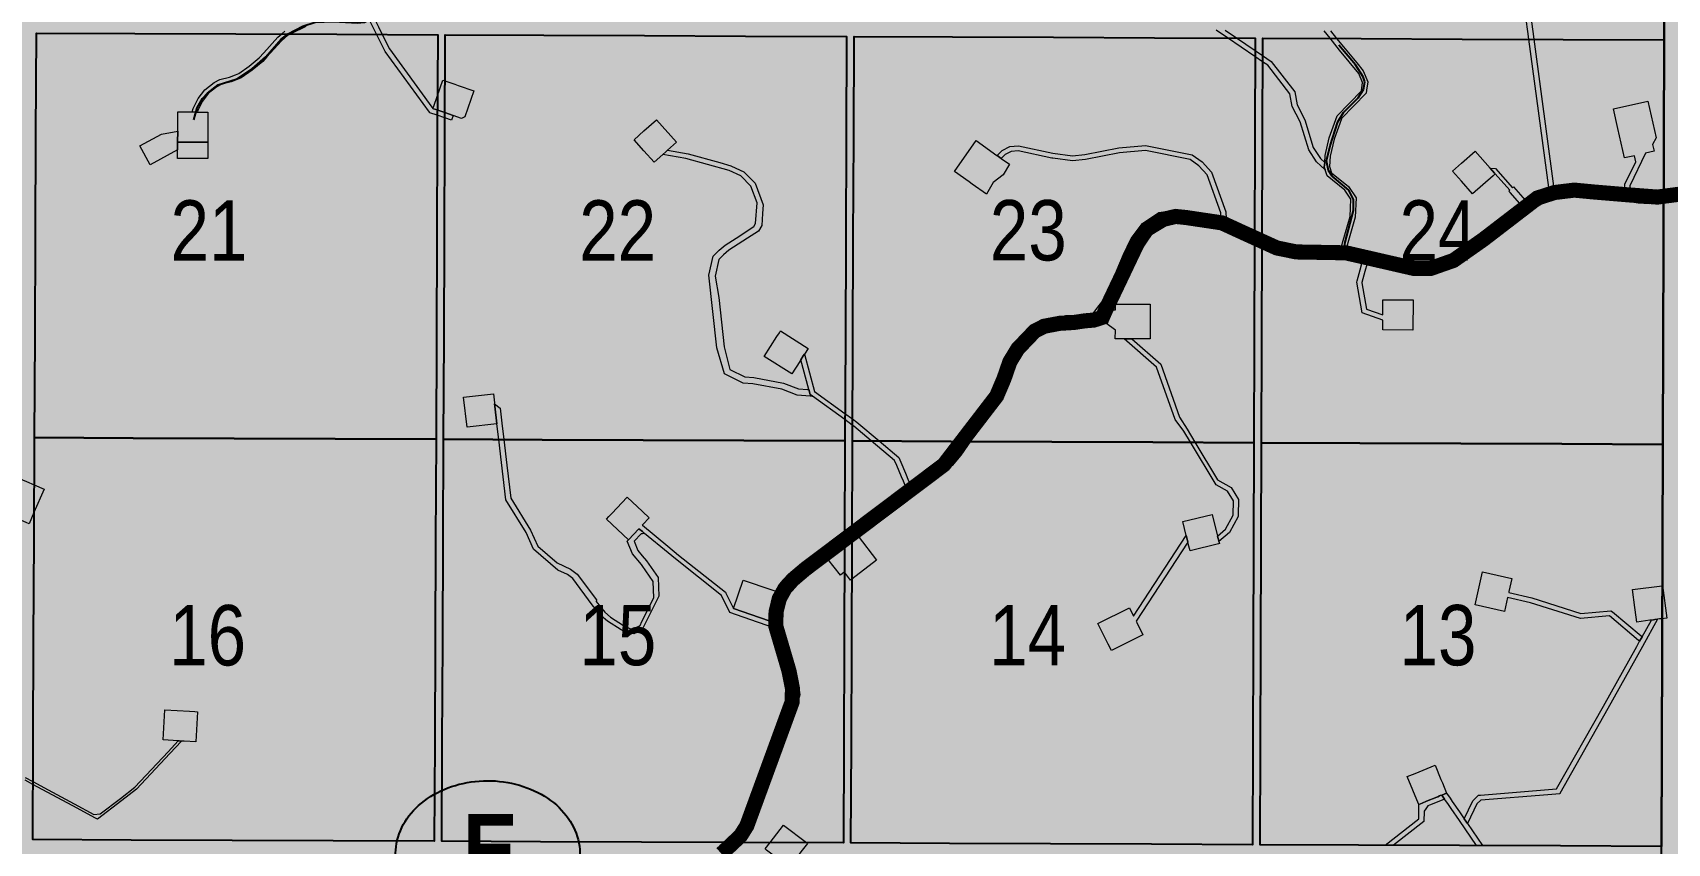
# Model space of a CAD drawing. Extents: x 351064 to 358960, y 6048061 to 6054858.
# Drawn here: x 352219.3 to 352436, y 6050866.3 to 6050973.7 of the extents above; entities that cross this region are included whole.
import ezdxf
from ezdxf.enums import TextEntityAlignment as Align

# ---------------------------------------------------------------- set-up
doc = ezdxf.new("R2010")
doc.units = 0
doc.header["$LTSCALE"] = 5
doc.linetypes.add('DASHED2', pattern=[9.525, 6.35, -3.175])
doc.layers.add('AS-ROUTEMAP', color=35, linetype='Continuous', lineweight=0)
for name, color, linetype in [('CG-NOTES', 7, 'Continuous'), ('RoadSeg', 57, 'DASHED2'), ('ROUTE-MAP-ROUTE', 90, 'Continuous'), ('Townships', 57, 'Continuous')]:
    doc.layers.add(name, color=color, linetype=linetype)
doc.layers.add('ROUTE-MAP-BACKGROUND-H', color=7, linetype='Continuous', true_color=0xf0ebff)
doc.layers.add('Sections', color=7, linetype='Continuous', true_color=0xa75418)
doc.styles.add('120', font='ARIALN.TTF', dxfattribs={"height": 13})
doc.styles.add('BOLD', font='ARIALNB.TTF')

# ---------------------------------------------------------------- blocks, each defined once
blk = doc.blocks.new('Route_Letters')
h = blk.add_hatch(color=255)
h.dxf.hatch_style = 1
edge = h.paths.add_edge_path()
edge.add_ellipse((-0.12, 0.46), major_axis=(-11.97, 0), ratio=0.789318, start_angle=0, end_angle=360)
at = {"color": 5}
blk.add_open_spline([(-12.34, 0.46), (-12.34, -0.25), (-12.24, -0.97), (-11.72, -2.79), (-11.14, -3.88), (-9.56, -5.81), (-8.54, -6.66), (-6.22, -8.02), (-4.9, -8.54), (-2.12, -9.17), (-0.66, -9.3), (2.22, -9.13), (3.64, -8.84), (6.27, -7.89), (7.48, -7.22), (9.54, -5.6), (10.38, -4.64), (11.6, -2.54), (11.97, -1.4), (12.18, 0.91), (12.02, 2.08), (11.2, 4.3), (10.54, 5.35), (8.8, 7.2), (7.72, 7.99), (5.29, 9.24), (3.93, 9.68), (1.11, 10.18), (-0.35, 10.23), (-3.22, 9.91), (-4.61, 9.55), (-7.16, 8.47), (-8.32, 7.75), (-10.24, 6.02), (-11, 5.02), (-12.05, 2.86), (-12.32, 1.7), (-12.34, 0.52), (-12.34, 0.49), (-12.34, 0.46)], degree=3, knots=[0, 0, 0, 0, 0.219529, 0.219529, 0.575727, 0.575727, 0.931924, 0.931924, 1.288121, 1.288121, 1.644318, 1.644318, 2.000515, 2.000515, 2.356712, 2.356712, 2.712909, 2.712909, 3.069107, 3.069107, 3.425304, 3.425304, 3.781501, 3.781501, 4.137698, 4.137698, 4.493895, 4.493895, 4.850092, 4.850092, 5.20629, 5.20629, 5.562487, 5.562487, 5.918684, 5.918684, 6.274881, 6.274881, 6.283185, 6.283185, 6.283185, 6.283185], dxfattribs=at)
at = {"color": 14, "style": 'BOLD'}
blk.add_attdef('A', text='', height=9.5, dxfattribs=at).set_placement((0.22, 0.98), align=Align.MIDDLE)

msp = doc.modelspace()

# ---------------------------------------------------------------- hatches: boundary and pattern name
at = {"layer": 'ROUTE-MAP-BACKGROUND-H'}
h = msp.add_hatch(color=256, dxfattribs=at)
h.dxf.hatch_style = 1
h.paths.add_polyline_path([(352109.337, 6051083.716), (353736.796, 6051083.637), (353740.383, 6050432.833), (352105.91, 6050432.833)])

# ---------------------------------------------------------------- linework, layer by layer
at = {"layer": 'AS-ROUTEMAP', "flags": 128}
for points in [[(352420.498, 6050953.271), (352420.27, 6050953.213), (352417.626, 6050972.865), (352417.491, 6050973.871), (352416.626, 6050980.305), (352416.457, 6050980.511), (352416.426, 6050980.549), (352416.119, 6050980.924), (352415.957, 6050981.121), (352415.602, 6050981.555), (352414.937, 6050982.368), (352415.453, 6050982.79), (352416.996, 6050980.905), (352417.261, 6050980.581), (352417.291, 6050980.356), (352418.164, 6050973.868), (352418.299, 6050972.862), (352420.92, 6050953.379), (352420.498, 6050953.271)], [(352275.066, 6050962.735), (352274.847, 6050962.105), (352273.944, 6050962.419), (352272.94, 6050962.769), (352271.974, 6050963.105), (352271.92, 6050963.179), (352266.062, 6050971.227), (352265.875, 6050971.598), (352264.915, 6050973.506), (352264.408, 6050974.514), (352264.012, 6050975.301), (352264.062, 6050975.332), (352264.581, 6050975.653), (352265.156, 6050974.51), (352265.663, 6050973.503), (352266.633, 6050971.575), (352272.246, 6050963.864), (352272.391, 6050963.666), (352272.44, 6050963.648), (352272.753, 6050963.539), (352272.943, 6050963.473), (352273.145, 6050963.403), (352273.947, 6050963.124), (352275.066, 6050962.735)], [(352276.593, 6050962.557), (352276.168, 6050962.351), (352275.066, 6050962.735), (352273.947, 6050963.124), (352273.145, 6050963.403), (352272.943, 6050963.473), (352272.753, 6050963.539), (352272.44, 6050963.648), (352272.391, 6050963.666), (352272.497, 6050963.973), (352272.951, 6050965.277), (352273.705, 6050967.444), (352273.965, 6050967.353), (352275.274, 6050966.897), (352275.75, 6050966.732), (352277.798, 6050966.02), (352276.593, 6050962.557)], [(352242.566, 6050963.199), (352242.546, 6050959.2), (352238.547, 6050959.22), (352238.554, 6050960.658), (352238.557, 6050961.166), (352238.567, 6050963.219), (352240.488, 6050963.209), (352240.814, 6050963.207), (352241.178, 6050963.205), (352241.331, 6050963.205), (352242.566, 6050963.199)], [(352431.013, 6050953.435), (352430.95, 6050952.866), (352430.288, 6050952.949), (352430.363, 6050953.622), (352431.804, 6050956.597), (352431.62, 6050957.414), (352430.32, 6050957.122), (352429.447, 6050961.024), (352428.863, 6050963.625), (352433.415, 6050964.648), (352434.51, 6050959.77), (352434.02, 6050958.909), (352434.221, 6050957.998), (352433.101, 6050957.747), (352431.013, 6050953.435)], [(352238.547, 6050959.22), (352238.543, 6050958.213), (352234.915, 6050956.224), (352233.554, 6050958.705), (352234.111, 6050959.01), (352236.413, 6050960.272), (352238.554, 6050960.658), (352238.547, 6050959.22)], [(352302.865, 6050957.582), (352301.708, 6050956.541), (352300.347, 6050958.053), (352299.034, 6050959.513), (352300.358, 6050960.706), (352302.006, 6050962.189), (352304.681, 6050959.216), (352303.492, 6050958.146), (352303.242, 6050957.921), (352302.865, 6050957.582)], [(352242.546, 6050959.2), (352242.537, 6050957.037), (352238.538, 6050957.056), (352238.543, 6050958.213), (352238.547, 6050959.22), (352242.546, 6050959.2)], [(352346.634, 6050953.876), (352345.743, 6050952.308), (352343.857, 6050953.652), (352343.449, 6050953.942), (352341.491, 6050955.337), (352344.392, 6050959.409), (352347.138, 6050957.453), (352347.16, 6050957.437), (352347.688, 6050957.061), (352347.71, 6050957.046), (352348.784, 6050956.281), (352347.97, 6050954.862), (352346.634, 6050953.876)], [(352366.844, 6050958.768), (352373.005, 6050957.535), (352374.331, 6050956.587), (352375.569, 6050955.22), (352377.465, 6050949.975), (352377.499, 6050949.065), (352377.287, 6050949.159), (352376.825, 6050949.269), (352376.803, 6050949.846), (352374.987, 6050954.87), (352373.885, 6050956.086), (352372.734, 6050956.909), (352366.806, 6050958.096), (352363.381, 6050957.804), (352358.881, 6050956.917), (352357.149, 6050956.731), (352354.528, 6050957.089), (352354.414, 6050957.104), (352349.934, 6050958.047), (352349.018, 6050957.986), (352348.242, 6050957.583), (352347.71, 6050957.046), (352347.688, 6050957.061), (352347.16, 6050957.437), (352347.843, 6050958.126), (352348.834, 6050958.641), (352349.978, 6050958.718), (352354.531, 6050957.761), (352357.158, 6050957.402), (352358.781, 6050957.577), (352363.288, 6050958.465), (352366.844, 6050958.768)], [(352322.363, 6050925.769), (352322.697, 6050925.527), (352322.381, 6050925.55), (352320.637, 6050925.679), (352318.607, 6050926.472), (352314.804, 6050927.173), (352313.48, 6050927.282), (352311.041, 6050928.517), (352309.997, 6050931.953), (352308.945, 6050941.562), (352309.524, 6050944.081), (352310.317, 6050944.904), (352311.121, 6050945.572), (352312.562, 6050946.495), (352314.929, 6050948.011), (352315.156, 6050948.406), (352315.345, 6050951.185), (352314.524, 6050953.398), (352313.209, 6050954.733), (352311.654, 6050955.451), (352305.913, 6050957.034), (352302.865, 6050957.582), (352303.242, 6050957.921), (352303.492, 6050958.146), (352306.204, 6050957.659), (352310.39, 6050956.494), (352311.884, 6050956.078), (352311.959, 6050956.044), (352313.599, 6050955.287), (352315.099, 6050953.763), (352316.161, 6050950.903), (352316.084, 6050949.769), (352315.974, 6050948.157), (352315.55, 6050947.42), (352314.096, 6050946.488), (352311.614, 6050944.898), (352310.885, 6050944.292), (352310.284, 6050943.669), (352309.777, 6050941.461), (352310.256, 6050938.635), (352310.991, 6050932.064), (352311.754, 6050929.09), (352313.711, 6050928.099), (352314.914, 6050928), (352318.836, 6050927.277), (352320.826, 6050926.5), (352322.019, 6050926.414), (352322.195, 6050926.401), (352322.363, 6050925.769)], [(352412.887, 6050954.76), (352410.179, 6050952.36), (352408.705, 6050954.024), (352407.527, 6050955.353), (352408.713, 6050956.404), (352410.52, 6050958.005), (352412.492, 6050955.78), (352413.088, 6050955.107), (352413.115, 6050955.077), (352413.173, 6050955.014), (352412.887, 6050954.76)], [(352413.198, 6050955.738), (352415.476, 6050953.166), (352415.601, 6050953.278), (352417.152, 6050951.538), (352417.197, 6050951.487), (352416.68, 6050951.164), (352416.493, 6050951.025), (352416.449, 6050951.074), (352415.14, 6050952.541), (352414.979, 6050952.723), (352415.103, 6050952.834), (352413.173, 6050955.014), (352413.115, 6050955.077), (352413.088, 6050955.107), (352412.492, 6050955.78), (352413.198, 6050955.738)], [(352396.12, 6050937.073), (352398.274, 6050936.32), (352398.274, 6050936.508), (352398.282, 6050938.32), (352402.282, 6050938.303), (352402.265, 6050934.303), (352398.265, 6050934.32), (352398.266, 6050934.682), (352398.268, 6050935.014), (352398.269, 6050935.222), (352398.27, 6050935.579), (352398.27, 6050935.615), (352395.531, 6050936.572), (352394.812, 6050940.664), (352394.857, 6050940.824), (352395.271, 6050942.302), (352395.554, 6050943.312), (352396.035, 6050943.181), (352396.197, 6050943.136), (352395.892, 6050942.045), (352395.495, 6050940.628), (352395.508, 6050940.555), (352396.12, 6050937.073)], [(352367.441, 6050937.72), (352367.435, 6050935.934), (352367.433, 6050935.431), (352367.425, 6050933.121), (352365.033, 6050933.131), (352364.019, 6050933.136), (352362.826, 6050933.141), (352362.83, 6050934.306), (352361.089, 6050935.586), (352361.839, 6050936.544), (352362.058, 6050936.824), (352362.195, 6050937), (352362.84, 6050936.997), (352362.842, 6050937.74), (352363.268, 6050937.738), (352363.839, 6050937.735), (352364.406, 6050937.733), (352367.441, 6050937.72)], [(352320.99, 6050930.119), (352319.95, 6050928.485), (352316.296, 6050930.812), (352317.982, 6050933.46), (352318.297, 6050933.955), (352318.444, 6050934.185), (352322.097, 6050931.858), (352321.631, 6050931.127), (352321.474, 6050930.879), (352321.329, 6050930.651), (352321.274, 6050930.565), (352321.145, 6050930.362), (352321.024, 6050930.172), (352321.006, 6050930.144), (352320.99, 6050930.119)], [(352377.967, 6050907.474), (352376.547, 6050906.263), (352376.524, 6050906.354), (352376.367, 6050906.985), (352377.44, 6050907.9), (352378.446, 6050909.763), (352378.479, 6050911.682), (352377.713, 6050912.947), (352376.194, 6050913.78), (352372.789, 6050919.429), (352371.913, 6050920.882), (352370.754, 6050922.455), (352368.273, 6050929.381), (352364.019, 6050933.136), (352365.033, 6050933.131), (352368.842, 6050929.768), (352371.349, 6050922.772), (352372.334, 6050921.151), (352373.374, 6050919.427), (352376.382, 6050914.437), (352378.191, 6050913.446), (352379.149, 6050911.862), (352379.113, 6050909.757), (352379.11, 6050909.589), (352377.967, 6050907.474)], [(352335.292, 6050913.819), (352335.015, 6050913.619), (352334.744, 6050914.255), (352334.493, 6050914.844), (352333.86, 6050916.332), (352333.58, 6050916.99), (352330.474, 6050919.608), (352328.15, 6050921.567), (352327.967, 6050921.7), (352326.965, 6050922.428), (352322.697, 6050925.527), (352322.363, 6050925.769), (352322.195, 6050926.401), (352321.145, 6050930.362), (352321.274, 6050930.565), (352321.329, 6050930.651), (352321.474, 6050930.879), (352321.631, 6050931.127), (352322.946, 6050926.169), (352326.968, 6050923.249), (352327.971, 6050922.521), (352328.562, 6050922.092), (352331.514, 6050919.604), (352334.131, 6050917.397), (352334.381, 6050916.81), (352335.014, 6050915.322), (352335.435, 6050914.334), (352335.569, 6050914.019), (352335.292, 6050913.819)], [(352280.874, 6050921.884), (352276.901, 6050921.423), (352276.44, 6050925.395), (352280.412, 6050925.856), (352280.553, 6050924.648), (352280.566, 6050924.532), (352280.604, 6050924.204), (352280.874, 6050921.884)], [(352298.463, 6050894.758), (352298.901, 6050894.717), (352299.83, 6050895.142), (352300.092, 6050895.673), (352301.643, 6050898.826), (352301.566, 6050900.982), (352300.122, 6050903.089), (352300.039, 6050903.211), (352298.831, 6050904.625), (352298.147, 6050906.335), (352298.309, 6050906.508), (352299.674, 6050907.966), (352300.141, 6050907.581), (352300.446, 6050907.329), (352300.14, 6050907.309), (352299.961, 6050907.298), (352299.049, 6050906.323), (352299.554, 6050905.062), (352300.128, 6050904.39), (352300.701, 6050903.718), (352302.214, 6050901.511), (352302.303, 6050899.034), (352300.087, 6050894.525), (352299.016, 6050894.037), (352298.283, 6050894.106), (352297.32, 6050894.564), (352295.513, 6050895.694), (352294.688, 6050896.439), (352293.508, 6050897.896), (352290.926, 6050901.362), (352290.203, 6050901.886), (352288.937, 6050902.483), (352285.722, 6050905.25), (352284.738, 6050907.466), (352282.044, 6050911.814), (352281.114, 6050919.813), (352280.874, 6050921.884), (352280.604, 6050924.204), (352280.566, 6050924.532), (352281.305, 6050923.946), (352281.536, 6050921.961), (352281.785, 6050919.81), (352282.181, 6050916.407), (352282.689, 6050912.038), (352285.328, 6050907.778), (352286.27, 6050905.657), (352288.829, 6050903.455), (352290.628, 6050902.606), (352291.518, 6050901.961), (352294.06, 6050898.549), (352294.025, 6050898.316), (352295.173, 6050896.899), (352295.916, 6050896.228), (352297.641, 6050895.149), (352298.463, 6050894.758)], [(352220.842, 6050913.22), (352219.507, 6050910.105), (352218.872, 6050908.626), (352218.495, 6050908.788), (352215.197, 6050910.202), (352215.722, 6050911.427), (352213.399, 6050912.418), (352209.805, 6050910.399), (352209.854, 6050909.13), (352210.009, 6050905.044), (352210.366, 6050896.957), (352209.667, 6050897.694), (352209.55, 6050900.321), (352209.343, 6050905.017), (352209.188, 6050909.105), (352209.124, 6050910.781), (352213.358, 6050913.159), (352215.985, 6050912.039), (352216.069, 6050912.234), (352217.167, 6050914.796), (352218.52, 6050914.216), (352219.524, 6050913.785), (352220.842, 6050913.22)], [(352300.144, 6050908.443), (352303.53, 6050905.644), (352304.936, 6050904.482), (352311.138, 6050899.535), (352311.187, 6050899.439), (352312.21, 6050897.388), (352315.668, 6050896.193), (352317.066, 6050895.709), (352317.075, 6050895.618), (352317.105, 6050895.317), (352317.194, 6050894.96), (352316.829, 6050895.086), (352315.38, 6050895.587), (352311.735, 6050896.847), (352310.608, 6050899.106), (352304.516, 6050903.964), (352303.555, 6050904.758), (352300.446, 6050907.329), (352300.141, 6050907.581), (352299.674, 6050907.966), (352298.309, 6050906.508), (352295.39, 6050909.241), (352295.716, 6050909.589), (352296.103, 6050910.003), (352298.123, 6050912.16), (352300.152, 6050910.26), (352301.041, 6050909.427), (352300.216, 6050908.545), (352300.144, 6050908.468), (352300.131, 6050908.454), (352300.144, 6050908.443)], [(352376.497, 6050905.964), (352372.734, 6050905.026), (352372.495, 6050905.982), (352372.44, 6050906.202), (352372.391, 6050906.401), (352372.221, 6050907.085), (352371.767, 6050908.906), (352375.647, 6050909.873), (352376.367, 6050906.985), (352376.524, 6050906.354), (352376.547, 6050906.263), (352376.613, 6050905.993), (352376.497, 6050905.964)], [(352331.162, 6050903.786), (352327.888, 6050901.279), (352327.722, 6050901.152), (352326.912, 6050902.211), (352326.886, 6050902.191), (352326.383, 6050901.806), (352324.742, 6050903.949), (352326.377, 6050905.159), (352326.899, 6050905.547), (352326.931, 6050905.568), (352327.303, 6050905.856), (352327.907, 6050906.324), (352328.73, 6050906.962), (352331.162, 6050903.786)], [(352372.44, 6050906.202), (352365.584, 6050895.697), (352365.658, 6050895.548), (352366.48, 6050893.91), (352363.976, 6050892.654), (352362.309, 6050891.819), (352361.886, 6050892.663), (352360.517, 6050895.394), (352364.688, 6050897.485), (352365.238, 6050896.387), (352372.221, 6050907.085), (352372.391, 6050906.401), (352372.44, 6050906.202)], [(352414.969, 6050899.494), (352418.008, 6050898.808), (352424.532, 6050896.738), (352428.514, 6050897.096), (352428.702, 6050896.939), (352432.511, 6050893.757), (352432.642, 6050893.648), (352432.311, 6050893.056), (352432.178, 6050893.166), (352428.299, 6050896.407), (352424.458, 6050896.062), (352417.834, 6050898.164), (352414.822, 6050898.844), (352414.4, 6050896.974), (352410.498, 6050897.855), (352411.49, 6050902.245), (352415.391, 6050901.363), (352414.998, 6050899.623), (352414.969, 6050899.494)], [(352317.289, 6050899.863), (352317.572, 6050899.765), (352318.035, 6050899.605), (352317.154, 6050897.725), (352316.984, 6050896.523), (352317.066, 6050895.709), (352315.668, 6050896.193), (352312.21, 6050897.388), (352313.516, 6050901.168), (352317.289, 6050899.863)], [(352433.677, 6050895.829), (352431.934, 6050895.597), (352431.72, 6050897.212), (352431.673, 6050897.545), (352431.363, 6050899.892), (352435.292, 6050900.414), (352435.328, 6050900.418), (352435.898, 6050896.124), (352435.278, 6050896.042), (352434.955, 6050895.999), (352434.7, 6050895.965), (352434.35, 6050895.918), (352434.173, 6050895.895), (352433.875, 6050895.855), (352433.677, 6050895.829)], [(352410.754, 6050871.49), (352409.507, 6050868.878), (352409.071, 6050869.511), (352410.2, 6050871.878), (352410.627, 6050872.312), (352410.719, 6050872.405), (352410.948, 6050872.639), (352411.214, 6050872.66), (352421.317, 6050873.464), (352427.508, 6050884.462), (352431.928, 6050892.371), (352432.311, 6050893.056), (352432.642, 6050893.648), (352433.875, 6050895.855), (352434.173, 6050895.895), (352434.35, 6050895.918), (352434.7, 6050895.965), (352432.69, 6050892.368), (352428.09, 6050884.136), (352421.736, 6050872.85), (352421.723, 6050872.827), (352420.13, 6050872.7), (352411.268, 6050871.995), (352411.249, 6050871.994), (352410.754, 6050871.49)], [(352241.177, 6050883.701), (352240.942, 6050879.709), (352239.395, 6050879.793), (352239.045, 6050879.821), (352238.762, 6050879.838), (352238.614, 6050879.846), (352236.618, 6050879.964), (352236.853, 6050883.956), (352240.11, 6050883.764), (352240.821, 6050883.722), (352241.177, 6050883.701)], [(352403.5, 6050871.603), (352403.043, 6050871.416), (352403.016, 6050871.48), (352401.51, 6050875.11), (352402.55, 6050875.535), (352405.212, 6050876.622), (352405.984, 6050874.732), (352406.175, 6050874.264), (352406.724, 6050872.92), (352406.092, 6050872.662), (352405.895, 6050872.581), (352405.786, 6050872.537), (352405.566, 6050872.447), (352405.457, 6050872.402), (352404.062, 6050871.833), (352403.5, 6050871.603)], [(352321.34, 6050865.351), (352319.6, 6050863.081), (352318.284, 6050864.09), (352318.231, 6050864.13), (352318.014, 6050864.297), (352317.877, 6050864.402), (352317.824, 6050864.442), (352317.471, 6050864.712), (352316.612, 6050865.37), (352316.426, 6050865.513), (352317.086, 6050866.374), (352318.858, 6050868.687), (352321.903, 6050866.354), (352322.032, 6050866.255), (352321.34, 6050865.351)]]:
    msp.add_lwpolyline(points, close=True, dxfattribs=at)
for points in [[(352255.546, 6050974.55), (352253.552, 6050973.553), (352253.125, 6050973.34), (352252.295, 6050972.659), (352250.84, 6050971.038), (352250.37, 6050970.518), (352249.829, 6050969.92), (352248.417, 6050968.732), (352246.959, 6050967.734), (352246.197, 6050967.42), (352245.644, 6050967.193), (352244.4, 6050966.878), (352243.764, 6050966.548), (352242.614, 6050965.665), (352241.822, 6050964.645), (352241.218, 6050963.431), (352241.218, 6050963.431), (352241.178, 6050963.205), (352240.814, 6050963.207), (352240.488, 6050963.209), (352240.591, 6050963.667), (352241.255, 6050965.001), (352242.14, 6050966.141), (352243.405, 6050967.113), (352244.162, 6050967.505), (352245.434, 6050967.827), (352246.2, 6050968.142), (352246.64, 6050968.323), (352248.013, 6050969.264), (352249.364, 6050970.4), (352249.969, 6050971.07), (352251.833, 6050973.142), (352252.341, 6050973.558), (352252.759, 6050973.903)], [(352377.404, 6050974.038), (352378.89, 6050973.027), (352381.337, 6050971.361), (352382.34, 6050970.679), (352383.481, 6050969.902), (352386.599, 6050965.895), (352386.919, 6050964.145), (352387.929, 6050962.162), (352389.063, 6050958.491), (352390.022, 6050957.043), (352390.572, 6050956.519), (352390.52, 6050955.898), (352390.642, 6050955.533), (352389.508, 6050956.612), (352388.455, 6050958.202), (352387.309, 6050961.911), (352386.281, 6050963.929), (352385.973, 6050965.615), (352383.02, 6050969.41), (352382.337, 6050969.874), (352381.334, 6050970.557), (352377.698, 6050973.032), (352376.212, 6050974.044)], [(352393.168, 6050945.381), (352392.822, 6050945.378), (352393.043, 6050946.156), (352393.958, 6050949.371), (352394.05, 6050951.633), (352393.243, 6050952.863), (352390.909, 6050954.728), (352390.642, 6050955.533), (352390.52, 6050955.898), (352390.572, 6050956.519), (352390.649, 6050957.439), (352391.186, 6050959.777), (352392.234, 6050962.696), (352395.431, 6050966.024), (352395.595, 6050967.135), (352395.092, 6050968.325), (352392.547, 6050971.423), (352391.299, 6050972.974), (352390.488, 6050973.983)], [(352391.346, 6050973.98), (352392.157, 6050972.971), (352393.064, 6050971.844), (352394.821, 6050969.705), (352395.669, 6050968.673), (352396.281, 6050967.222), (352396.113, 6050966.081), (352396.059, 6050965.716), (352392.813, 6050962.337), (352392.795, 6050962.287), (352391.827, 6050959.59), (352391.309, 6050957.336), (352391.196, 6050955.979), (352391.479, 6050955.125), (352393.743, 6050953.317), (352394.725, 6050951.82), (352394.62, 6050949.267), (352393.734, 6050946.153), (352393.516, 6050945.383), (352393.168, 6050945.381)], [(352310.418, 6050865.988), (352310.942, 6050866.399), (352312.153, 6050867.352), (352312.984, 6050868.467), (352314.384, 6050871.747), (352316.248, 6050877.155), (352317.854, 6050881.233), (352318.937, 6050884.315), (352319.454, 6050886.064), (352319.291, 6050887.218), (352318.809, 6050889.458), (352318.016, 6050891.64), (352317.717, 6050892.849), (352317.194, 6050894.96), (352317.105, 6050895.317), (352317.075, 6050895.618), (352317.066, 6050895.709), (352316.984, 6050896.523), (352317.154, 6050897.725), (352318.035, 6050899.605), (352318.285, 6050900.272), (352318.662, 6050901.001), (352318.716, 6050901.104), (352319.046, 6050901.435), (352319.077, 6050901.467), (352319.849, 6050902.242), (352325.19, 6050906.168), (352325.394, 6050906.324), (352325.97, 6050906.766), (352326.367, 6050907.07), (352326.906, 6050907.484), (352327.915, 6050908.257), (352333.162, 6050912.277), (352334.481, 6050913.238), (352334.877, 6050913.518), (352335.015, 6050913.619), (352335.292, 6050913.819), (352335.569, 6050914.019), (352338.916, 6050916.442), (352340.111, 6050917.426), (352341.126, 6050918.635), (352341.776, 6050919.56), (352344.018, 6050922.753), (352346.037, 6050925.469), (352346.932, 6050927.147), (352347.935, 6050929.993), (352349, 6050931.817), (352350.554, 6050933.752), (352351.583, 6050934.731), (352353.333, 6050935.577), (352354.449, 6050935.821), (352356.23, 6050936.211), (352358.971, 6050936.302), (352359.836, 6050936.536), (352359.915, 6050936.558), (352360.001, 6050936.667), (352360.517, 6050937.327), (352360.876, 6050937.787), (352361.586, 6050938.722), (352362.111, 6050939.979), (352362.343, 6050940.55), (352362.588, 6050941.155), (352363.06, 6050942.318), (352363.929, 6050944.316), (352364.841, 6050946.274), (352364.91, 6050946.422), (352366.426, 6050948.429), (352368.585, 6050949.865), (352371.061, 6050950.234), (352372.984, 6050950), (352375.066, 6050949.715), (352376.825, 6050949.269), (352377.287, 6050949.159), (352377.499, 6050949.065), (352381.252, 6050947.418), (352382.256, 6050946.977), (352382.678, 6050946.792), (352383.648, 6050946.33), (352383.992, 6050946.194), (352384.819, 6050945.866), (352387.359, 6050945.312), (352389.786, 6050945.317), (352391.302, 6050945.391), (352392.31, 6050945.398), (352392.822, 6050945.378), (352393.168, 6050945.381), (352393.516, 6050945.383), (352393.679, 6050945.348), (352395.498, 6050944.953), (352396.465, 6050944.689), (352396.779, 6050944.603), (352401.919, 6050943.312), (352403.573, 6050943.156), (352404.992, 6050943.311), (352406.604, 6050943.857), (352408.033, 6050944.647), (352408.675, 6050945.132), (352409.939, 6050946.086), (352412.267, 6050947.841), (352416.493, 6050951.025), (352416.68, 6050951.164), (352417.197, 6050951.487), (352418.554, 6050952.314), (352420.27, 6050953.213), (352420.498, 6050953.271), (352420.92, 6050953.379), (352422.226, 6050953.639), (352424.299, 6050953.714), (352426.139, 6050953.409), (352428.174, 6050953.143), (352429.525, 6050952.994), (352430.288, 6050952.949), (352430.95, 6050952.866), (352432.299, 6050952.657), (352433.576, 6050952.56), (352435.459, 6050952.704), (352435.743, 6050952.726), (352436.465, 6050952.901)], [(352436.46, 6050951.332), (352435.982, 6050951.216), (352435.454, 6050951.176), (352433.577, 6050951.032), (352432.125, 6050951.142), (352430.739, 6050951.357), (352430.149, 6050951.431), (352429.396, 6050951.475), (352427.992, 6050951.631), (352425.915, 6050951.902), (352424.201, 6050952.186), (352422.404, 6050952.121), (352421.257, 6050951.892), (352420.819, 6050951.78), (352419.305, 6050950.987), (352417.997, 6050950.191), (352417.541, 6050949.906), (352417.407, 6050949.806), (352413.184, 6050946.625), (352412.455, 6050946.075), (352408.864, 6050943.366), (352408.668, 6050943.258), (352407.222, 6050942.458), (352405.323, 6050941.814), (352403.584, 6050941.624), (352401.66, 6050941.806), (352396.358, 6050943.097), (352396.197, 6050943.136), (352396.035, 6050943.181), (352395.554, 6050943.312), (352393.358, 6050943.858), (352393.261, 6050943.882), (352392.321, 6050943.875), (352391.345, 6050943.867), (352389.825, 6050943.794), (352387.197, 6050943.788), (352384.373, 6050944.404), (352383.039, 6050944.932), (352382.25, 6050945.308), (352382.041, 6050945.408), (352381.246, 6050945.761), (352380.236, 6050946.209), (352376.805, 6050947.732), (352374.785, 6050948.215), (352372.788, 6050948.489), (352371.082, 6050948.697), (352369.146, 6050948.408), (352367.486, 6050947.304), (352366.702, 6050946.266), (352366.223, 6050945.632), (352365.318, 6050943.69), (352364.465, 6050941.727), (352363.519, 6050939.399), (352363.27, 6050938.802), (352362.971, 6050938.299), (352362.195, 6050937), (352362.058, 6050936.824), (352361.839, 6050936.544), (352361.089, 6050935.586), (352360.803, 6050935.22), (352359.198, 6050934.785), (352356.42, 6050934.693), (352354.443, 6050934.26), (352353.834, 6050934.127), (352352.46, 6050933.463), (352351.678, 6050932.719), (352350.259, 6050930.951), (352349.323, 6050929.35), (352348.331, 6050926.532), (352347.328, 6050924.652), (352345.253, 6050921.86), (352343.633, 6050919.553), (352342.335, 6050917.705), (352341.187, 6050916.339), (352339.848, 6050915.236), (352336.462, 6050912.785), (352336.185, 6050912.584), (352335.759, 6050912.276), (352335.37, 6050912.001), (352334.637, 6050911.467), (352334.074, 6050911.057), (352328.73, 6050906.962), (352327.907, 6050906.324), (352327.305, 6050905.857), (352326.931, 6050905.568), (352326.899, 6050905.547), (352326.377, 6050905.159), (352324.742, 6050903.949), (352320.846, 6050901.084), (352319.96, 6050900.195), (352319.381, 6050899.076), (352318.631, 6050897.285), (352318.519, 6050896.492), (352318.582, 6050895.861), (352318.61, 6050895.579), (352318.672, 6050895.33), (352319.284, 6050892.842), (352319.46, 6050892.127), (352320.276, 6050889.88), (352320.792, 6050887.485), (352321.008, 6050885.949), (352320.387, 6050883.846), (352319.282, 6050880.701), (352317.677, 6050876.628), (352315.806, 6050871.199), (352314.314, 6050867.702), (352313.336, 6050866.389), (352313.254, 6050866.28), (352312.122, 6050865.389)], [(352218.341, 6050874.994), (352219.344, 6050874.455), (352221.395, 6050873.353), (352224.821, 6050871.513), (352227.46, 6050870.095), (352228.297, 6050870.163), (352230.969, 6050872.219), (352232.889, 6050873.69), (352237.28, 6050878.412), (352238.614, 6050879.846), (352238.762, 6050879.838), (352239.045, 6050879.821), (352237.525, 6050878.185), (352233.114, 6050873.442), (352231.172, 6050871.954), (352227.933, 6050869.462), (352227.668, 6050869.605), (352224.663, 6050871.219), (352221.237, 6050873.06), (352219.342, 6050874.077), (352218.339, 6050874.616)], [(352398.607, 6050866.033), (352403.042, 6050869.49), (352403.042, 6050870.915), (352403.043, 6050871.416), (352403.5, 6050871.603), (352404.062, 6050871.833), (352405.457, 6050872.402), (352405.566, 6050872.447), (352405.786, 6050872.537), (352405.895, 6050872.581), (352406.092, 6050872.662), (352406.46, 6050872.129), (352406.351, 6050872.085), (352406.022, 6050871.951), (352405.915, 6050871.907), (352404.443, 6050871.307), (352404.227, 6050871.219), (352403.964, 6050870.843), (352403.746, 6050870.531), (352403.697, 6050869.155), (352399.686, 6050866.028)], [(352410.691, 6050865.983), (352408.419, 6050869.284), (352407.326, 6050870.871), (352406.875, 6050871.52), (352406.59, 6050871.939), (352406.46, 6050872.129), (352406.092, 6050872.662), (352406.724, 6050872.92), (352407.193, 6050872.239), (352407.479, 6050871.823), (352408.422, 6050870.453), (352409.071, 6050869.511), (352409.507, 6050868.878), (352411.503, 6050865.98)]]:
    msp.add_lwpolyline(points, dxfattribs=at)
at = {"layer": 'RoadSeg', "flags": 128}
for points in [[(352240.687, 6050962.156), (352241.141, 6050963.77), (352241.84, 6050964.99), (352242.487, 6050965.709), (352243.923, 6050966.816), (352246.434, 6050967.621), (352248.432, 6050968.912), (352250.254, 6050970.531), (352252.255, 6050972.855), (352253.202, 6050973.582), (352255.141, 6050974.604), (352256.76, 6050975.116), (352259.226, 6050975.186), (352262.399, 6050975.009), (352263.295, 6050975.135), (352265.004, 6050976.05), (352266.635, 6050977.33), (352268.751, 6050980.324), (352270.53, 6050983.442), (352271.48, 6050986.404), (352271.549, 6050992.208), (352271.229, 6050995.267), (352270.921, 6050996.725), (352270.333, 6050998.643), (352267.383, 6051002.728), (352266.414, 6051004.001), (352265.646, 6051005.213), (352265.583, 6051006.245), (352267.043, 6051007.687), (352267.932, 6051008.079), (352271.634, 6051010.418), (352276.638, 6051013.894)], [(352393.082, 6050944.426), (352393.272, 6050945.965), (352394.387, 6050950.165), (352394.38, 6050951.599), (352393.778, 6050952.849), (352391.558, 6050954.687), (352391.07, 6050955.44), (352390.833, 6050956.734), (352391.278, 6050958.714), (352392.321, 6050961.912), (352393.087, 6050963.134), (352395.032, 6050965.09), (352395.735, 6050966.176), (352395.872, 6050967.214), (352395.687, 6050967.876), (352394.641, 6050969.48), (352387.393, 6050978.145), (352380.342, 6050986.916), (352374.74, 6050992.826), (352373.91, 6050993.87), (352373.301, 6050995.354)], [(352393.082, 6050944.426), (352397.139, 6050943.674), (352402.376, 6050942.421), (352404.046, 6050942.335), (352406.234, 6050942.797), (352407.749, 6050943.474), (352409.222, 6050944.449), (352416.764, 6050950.131), (352418.305, 6050951.075), (352419.916, 6050951.855), (352422.732, 6050952.534), (352424.463, 6050952.617), (352434.959, 6050951.746), (352436.389, 6050951.887), (352439.993, 6050952.956), (352441.422, 6050953.13), (352443.865, 6050952.832), (352450.01, 6050951.339)], [(352308.508, 6050857.466), (352308.632, 6050858.97), (352309.813, 6050863.205), (352310.604, 6050864.695), (352313.197, 6050867.336), (352314.371, 6050869.47), (352319.721, 6050884.261), (352320.035, 6050886.137), (352320.01, 6050887.036), (352319.659, 6050888.827), (352318.016, 6050893.85), (352317.672, 6050895.407), (352317.637, 6050896.64), (352317.902, 6050897.881), (352318.591, 6050899.468), (352319.552, 6050900.862), (352321.733, 6050902.725), (352335.216, 6050912.944), (352339.989, 6050916.346), (352341.189, 6050917.514), (352346.645, 6050925.072), (352347.123, 6050925.852), (352348.302, 6050928.953), (352349.09, 6050930.576), (352350.083, 6050932.005), (352351.504, 6050933.646), (352352.583, 6050934.41), (352354.266, 6050935.024), (352356.921, 6050935.466), (352359.617, 6050935.643), (352361.094, 6050936.485), (352362.564, 6050938.761), (352365.406, 6050945.544), (352366.238, 6050946.801), (352367.243, 6050947.83), (352368.423, 6050948.53), (352369.711, 6050948.967), (352371.009, 6050949.07), (352375.226, 6050948.523), (352376.738, 6050948.132), (352383.957, 6050945.202), (352386.373, 6050944.67), (352393.082, 6050944.426)]]:
    msp.add_lwpolyline(points, dxfattribs=at)
at = {"layer": 'ROUTE-MAP-ROUTE', "const_width": 1.999, "flags": 128}
msp.add_lwpolyline([(352310.635, 6050864.887), (352311.822, 6050866.008), (352313.155, 6050867.264), (352313.984, 6050868.578), (352319.973, 6050884.946), (352320.042, 6050886.746), (352319.586, 6050889.071), (352317.824, 6050895.062), (352317.861, 6050896.952), (352318.291, 6050898.702), (352319.033, 6050900.042), (352320.08, 6050901.211), (352321.72, 6050902.606), (352340.103, 6050916.445), (352347.094, 6050925.552), (352348.066, 6050927.839), (352348.847, 6050930.092), (352349.914, 6050931.842), (352351.145, 6050933.113), (352352.141, 6050934.166), (352353.39, 6050934.805), (352355.461, 6050935.195), (352357.329, 6050935.308), (352358.861, 6050935.532), (352359.975, 6050935.624), (352361.112, 6050935.988), (352361.622, 6050937.148), (352365.728, 6050945.779), (352367.002, 6050947.655), (352369.197, 6050948.983), (352370.816, 6050949.361), (352372.208, 6050949.219), (352376.95, 6050948.51), (352380.038, 6050947.09), (352384.226, 6050945.188), (352386.805, 6050944.658), (352393.368, 6050944.542), (352402.479, 6050942.448), (352404.561, 6050942.446), (352407.652, 6050943.533), (352411.587, 6050946.298), (352418.763, 6050951.808), (352421.036, 6050952.536), (352423.652, 6050952.851), (352426.345, 6050952.596), (352430.936, 6050952.214), (352434.656, 6050951.927), (352438.173, 6050952.388)], dxfattribs=at)
at = {"layer": 'Sections', "flags": 128}
for points in [[(352272.849, 6050933.231), (352272.792, 6050919.825), (352259.407, 6050919.881), (352246.022, 6050919.936), (352232.637, 6050919.992), (352219.588, 6050920.046), (352219.649, 6050933.452), (352219.71, 6050946.859), (352219.771, 6050960.265), (352219.833, 6050973.671), (352232.879, 6050973.617), (352246.26, 6050973.561), (352259.64, 6050973.505), (352273.021, 6050973.449), (352272.964, 6050960.043), (352272.907, 6050946.637)], [(352326.989, 6050919.6), (352313.607, 6050919.655), (352300.226, 6050919.711), (352286.844, 6050919.766), (352273.797, 6050919.821), (352273.855, 6050933.227), (352273.912, 6050946.633), (352273.97, 6050960.039), (352274.027, 6050973.445), (352287.069, 6050973.391), (352300.445, 6050973.335), (352313.822, 6050973.279), (352327.199, 6050973.223), (352327.146, 6050959.817), (352327.094, 6050946.411), (352327.042, 6050933.005)], [(352381.236, 6050932.776), (352381.188, 6050919.37), (352367.805, 6050919.427), (352354.423, 6050919.484), (352341.041, 6050919.541), (352327.995, 6050919.595), (352328.047, 6050933.001), (352328.1, 6050946.407), (352328.152, 6050959.813), (352328.204, 6050973.219), (352341.246, 6050973.164), (352354.623, 6050973.108), (352368.001, 6050973.05), (352381.378, 6050972.993), (352381.331, 6050959.587), (352381.283, 6050946.182)], [(352435.43, 6050932.55), (352435.387, 6050919.145), (352422.005, 6050919.201), (352408.623, 6050919.256), (352395.24, 6050919.312), (352382.193, 6050919.366), (352382.241, 6050932.772), (352382.289, 6050946.177), (352382.336, 6050959.583), (352382.384, 6050972.989), (352395.426, 6050972.934), (352408.804, 6050972.879), (352422.181, 6050972.823), (352435.559, 6050972.767), (352435.516, 6050959.361), (352435.473, 6050945.956)], [(352272.62, 6050879.607), (352272.564, 6050866.536), (352259.176, 6050866.591), (352245.787, 6050866.647), (352232.398, 6050866.702), (352219.345, 6050866.756), (352219.404, 6050879.827), (352219.465, 6050893.234), (352219.526, 6050906.64), (352219.588, 6050920.046), (352232.637, 6050919.992), (352246.022, 6050919.936), (352259.407, 6050919.881), (352272.792, 6050919.825), (352272.735, 6050906.419), (352272.677, 6050893.013)], [(352326.989, 6050919.6), (352326.937, 6050906.194), (352326.884, 6050892.788), (352326.832, 6050879.382), (352326.781, 6050866.311), (352313.394, 6050866.366), (352300.008, 6050866.422), (352286.621, 6050866.477), (352273.57, 6050866.532), (352273.626, 6050879.602), (352273.683, 6050893.009), (352273.74, 6050906.415), (352273.797, 6050919.821), (352286.844, 6050919.766), (352300.226, 6050919.711), (352313.607, 6050919.655)], [(352381.045, 6050879.154), (352380.999, 6050866.083), (352367.612, 6050866.14), (352354.225, 6050866.196), (352340.838, 6050866.252), (352327.787, 6050866.307), (352327.838, 6050879.378), (352327.89, 6050892.783), (352327.942, 6050906.189), (352327.995, 6050919.595), (352341.041, 6050919.541), (352354.423, 6050919.484), (352367.805, 6050919.427), (352381.188, 6050919.37), (352381.14, 6050905.965), (352381.093, 6050892.559)], [(352435.258, 6050878.928), (352435.217, 6050865.858), (352421.83, 6050865.913), (352408.443, 6050865.969), (352395.056, 6050866.025), (352382.004, 6050866.079), (352382.051, 6050879.15), (352382.098, 6050892.555), (352382.146, 6050905.961), (352382.193, 6050919.366), (352395.24, 6050919.312), (352408.623, 6050919.256), (352422.005, 6050919.201), (352435.387, 6050919.145), (352435.344, 6050905.739), (352435.301, 6050892.334)]]:
    msp.add_lwpolyline(points, close=True, dxfattribs=at)
at = {"layer": 'Townships', "flags": 128}
for points in [[(352219.322, 6051081.594), (352220.328, 6051081.59), (352246.739, 6051081.479), (352273.486, 6051081.366), (352274.491, 6051081.362), (352300.89, 6051081.251), (352327.624, 6051081.139), (352328.63, 6051081.134), (352355.029, 6051081.022), (352381.765, 6051080.906), (352382.771, 6051080.902), (352409.171, 6051080.792), (352435.907, 6051080.681), (352435.82, 6051053.87), (352435.733, 6051027.06), (352435.647, 6051000.248), (352435.562, 6050973.772), (352435.559, 6050972.767), (352435.473, 6050945.956), (352435.387, 6050919.145), (352435.301, 6050892.334), (352435.217, 6050865.858)], [(352462.353, 6050756.879), (352435.875, 6050756.935), (352434.87, 6050756.938), (352434.872, 6050757.608), (352434.957, 6050784.419), (352435.042, 6050811.23), (352435.128, 6050838.041), (352435.213, 6050864.852), (352435.217, 6050865.858), (352435.301, 6050892.334), (352435.387, 6050919.145), (352435.473, 6050945.956), (352435.559, 6050972.767), (352435.562, 6050973.772), (352435.647, 6051000.248), (352435.733, 6051027.06), (352435.82, 6051053.87), (352435.907, 6051080.681), (352436.912, 6051080.679)]]:
    msp.add_lwpolyline(points, dxfattribs=at)

# ---------------------------------------------------------------- block references
at = {"layer": 'CG-NOTES', "xscale": 0.99967406, "yscale": 0.99967406, "zscale": 0.99967406}
msp.add_blockref('Route_Letters', (352279.77, 6050864.403), dxfattribs=at).add_auto_attribs({'A': 'E'})

# ---------------------------------------------------------------- texts
at = {"layer": 'RoadSeg', "style": '120'}
for s, p in [('21', (352242.705, 6050947.497)), ('22', (352296.867, 6050947.497)), ('23', (352351.29, 6050947.532)), ('24', (352405.59, 6050947.497)), ('16', (352242.525, 6050893.848)), ('15', (352296.893, 6050893.873)), ('14', (352351.2, 6050893.838)), ('13', (352405.592, 6050893.857))]:
    msp.add_text(s, height=8.0015, dxfattribs=at).set_placement(p, align=Align.MIDDLE_CENTER)
msp.add_text('65-9-6', height=39.9699, rotation=359.95761, dxfattribs=at).set_placement((352211.83, 6050888.444))

doc.saveas('drawing.dxf')
